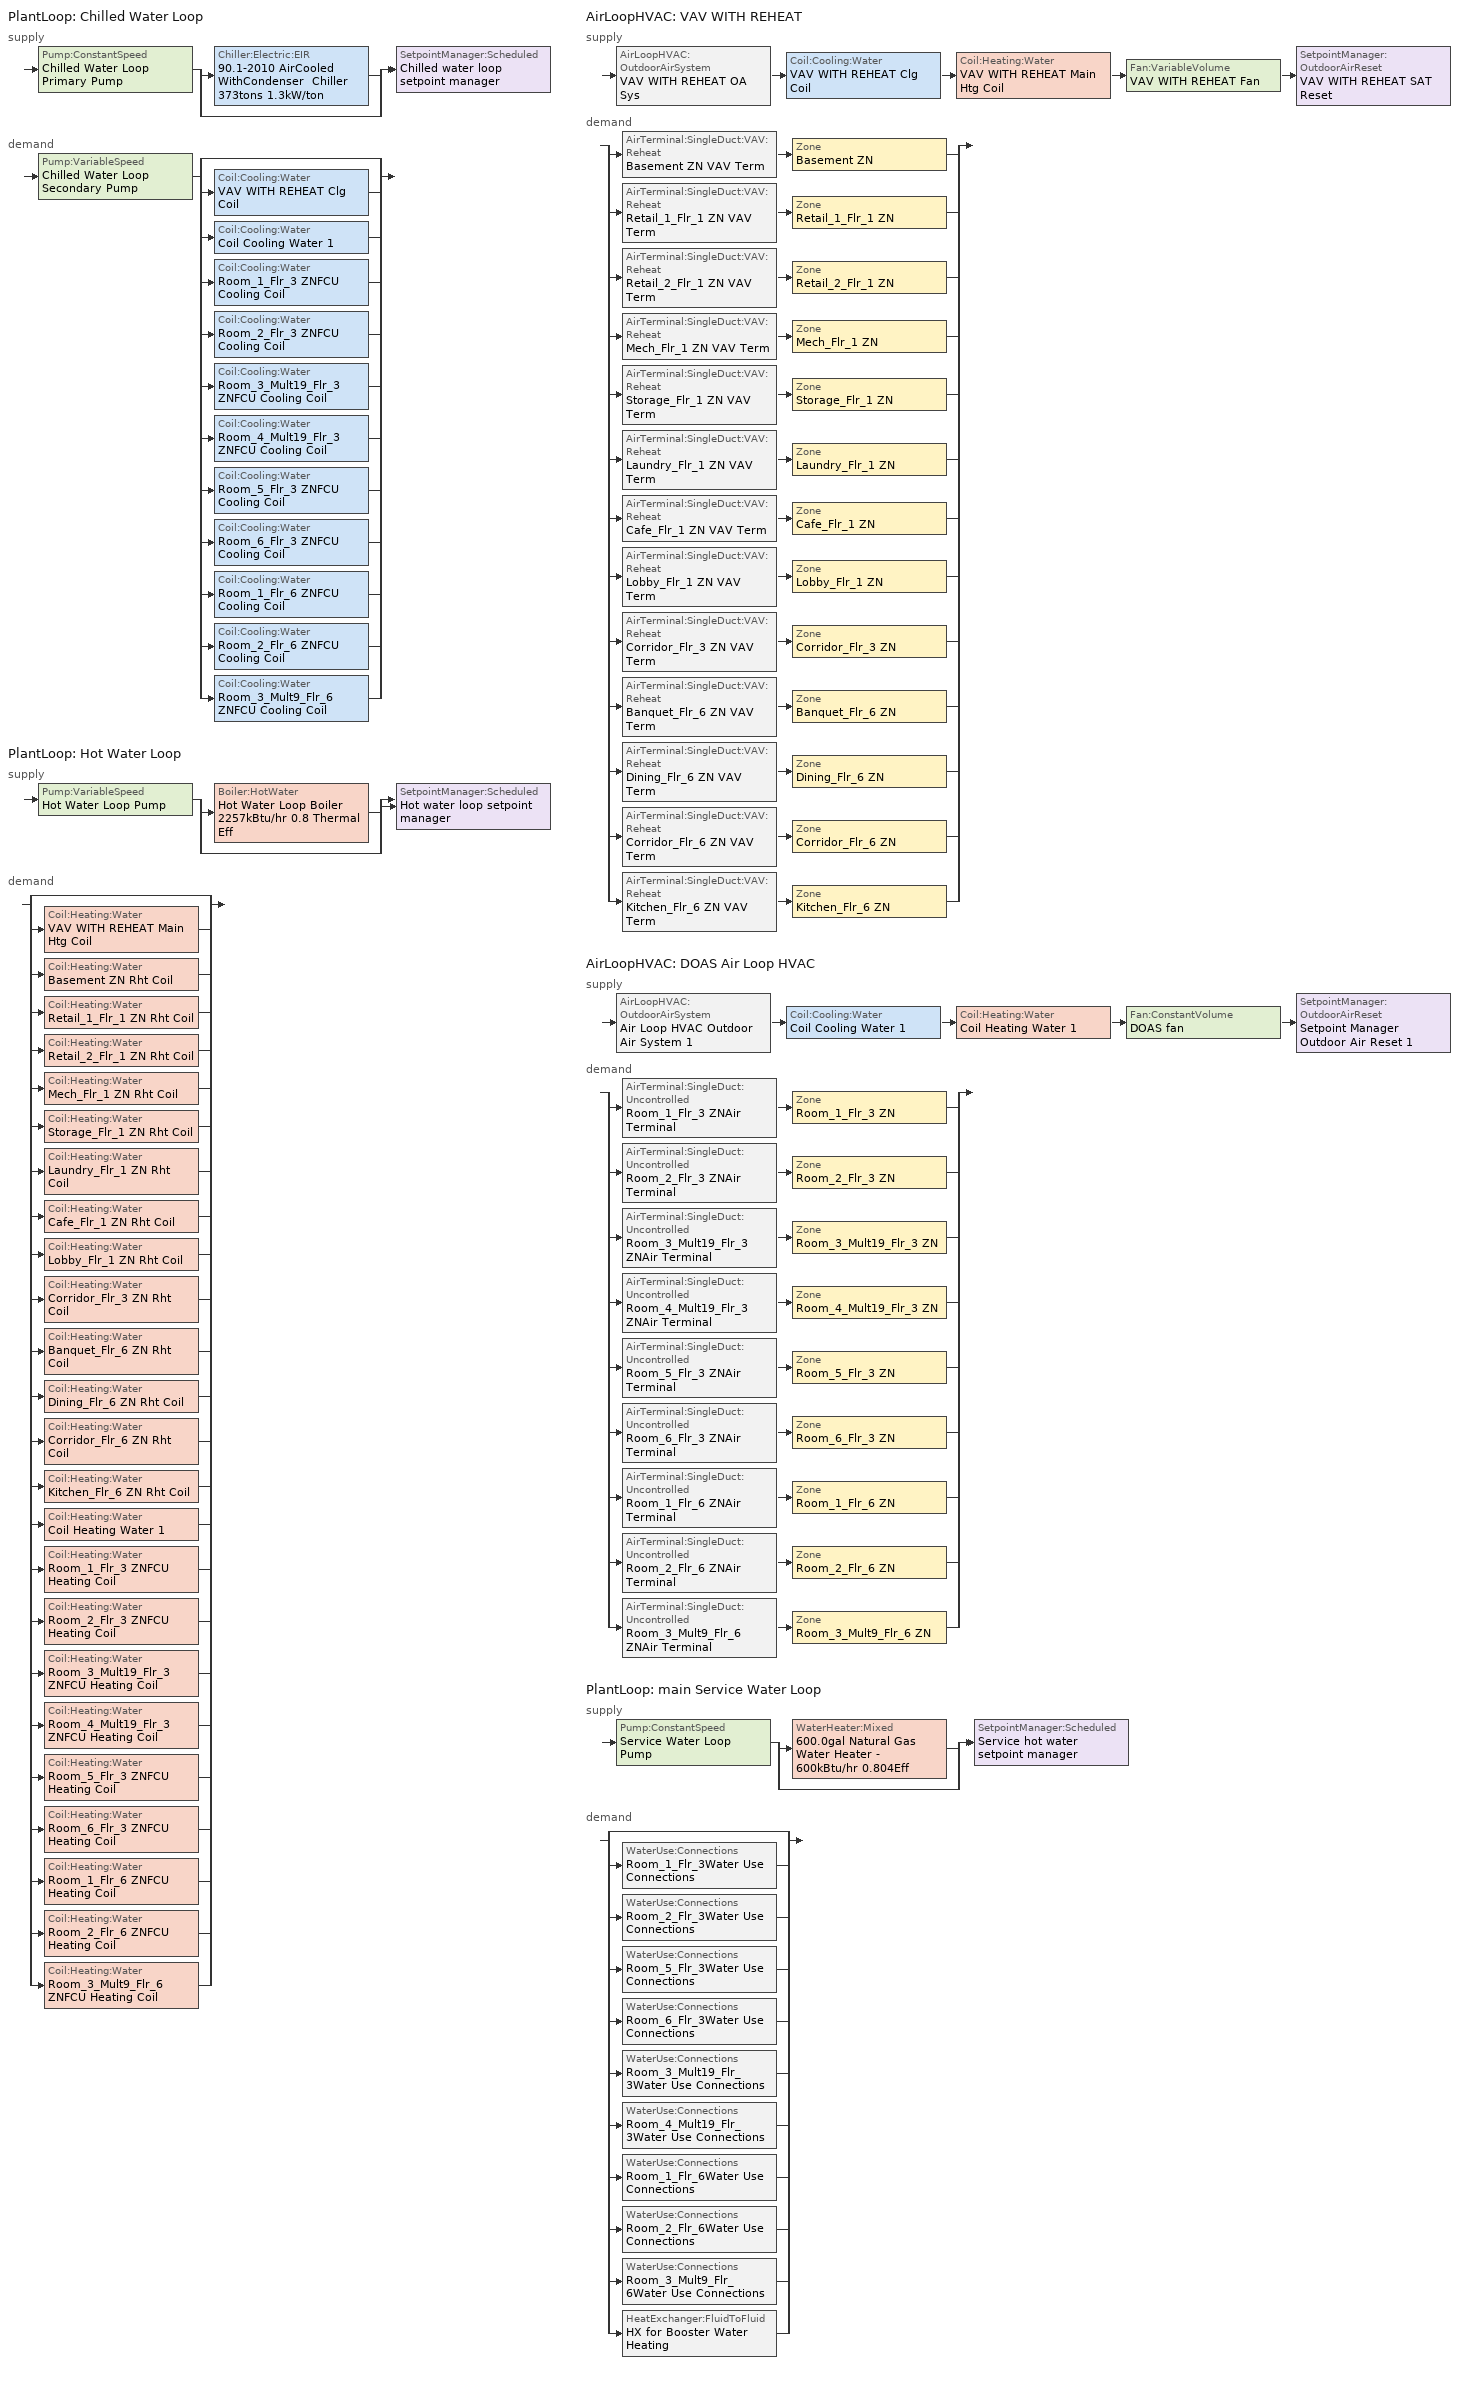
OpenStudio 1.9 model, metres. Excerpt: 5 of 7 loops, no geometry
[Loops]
PlantLoop 'Chilled Water Loop'
 supply: Pump:ConstantSpeed 'Chilled Water Loop Primary Pump' > split
  | Chiller:Electric:EIR '90.1-2010 AirCooled WithCondenser  Chiller 373tons 1.3kW/ton'
  | bypass
  join > SetpointManager:Scheduled 'Chilled water loop setpoint manager'
 demand: Pump:VariableSpeed 'Chilled Water Loop Secondary Pump' > split
  | bypass
  | Coil:Cooling:Water 'VAV WITH REHEAT Clg Coil'
  | Coil:Cooling:Water 'Coil Cooling Water 1'
  | Coil:Cooling:Water 'Room_1_Flr_3 ZNFCU Cooling Coil'
  | Coil:Cooling:Water 'Room_2_Flr_3 ZNFCU Cooling Coil'
  | Coil:Cooling:Water 'Room_3_Mult19_Flr_3 ZNFCU Cooling Coil'
  | Coil:Cooling:Water 'Room_4_Mult19_Flr_3 ZNFCU Cooling Coil'
  | Coil:Cooling:Water 'Room_5_Flr_3 ZNFCU Cooling Coil'
  | Coil:Cooling:Water 'Room_6_Flr_3 ZNFCU Cooling Coil'
  | Coil:Cooling:Water 'Room_1_Flr_6 ZNFCU Cooling Coil'
  | Coil:Cooling:Water 'Room_2_Flr_6 ZNFCU Cooling Coil'
  | Coil:Cooling:Water 'Room_3_Mult9_Flr_6 ZNFCU Cooling Coil'
PlantLoop 'Hot Water Loop'
 supply: Pump:VariableSpeed 'Hot Water Loop Pump' > split
  | Boiler:HotWater 'Hot Water Loop Boiler 2257kBtu/hr 0.8 Thermal Eff'
  | bypass
  join > SetpointManager:Scheduled 'Hot water loop setpoint manager'
 demand: split
  | bypass
  | Coil:Heating:Water 'VAV WITH REHEAT Main Htg Coil'
  | Coil:Heating:Water 'Basement ZN Rht Coil'
  | Coil:Heating:Water 'Retail_1_Flr_1 ZN Rht Coil'
  | Coil:Heating:Water 'Retail_2_Flr_1 ZN Rht Coil'
  | Coil:Heating:Water 'Mech_Flr_1 ZN Rht Coil'
  | Coil:Heating:Water 'Storage_Flr_1 ZN Rht Coil'
  | Coil:Heating:Water 'Laundry_Flr_1 ZN Rht Coil'
  | Coil:Heating:Water 'Cafe_Flr_1 ZN Rht Coil'
  | Coil:Heating:Water 'Lobby_Flr_1 ZN Rht Coil'
  | Coil:Heating:Water 'Corridor_Flr_3 ZN Rht Coil'
  | Coil:Heating:Water 'Banquet_Flr_6 ZN Rht Coil'
  | Coil:Heating:Water 'Dining_Flr_6 ZN Rht Coil'
  | Coil:Heating:Water 'Corridor_Flr_6 ZN Rht Coil'
  | Coil:Heating:Water 'Kitchen_Flr_6 ZN Rht Coil'
  | Coil:Heating:Water 'Coil Heating Water 1'
  | Coil:Heating:Water 'Room_1_Flr_3 ZNFCU Heating Coil'
  | Coil:Heating:Water 'Room_2_Flr_3 ZNFCU Heating Coil'
  | Coil:Heating:Water 'Room_3_Mult19_Flr_3 ZNFCU Heating Coil'
  | Coil:Heating:Water 'Room_4_Mult19_Flr_3 ZNFCU Heating Coil'
  | Coil:Heating:Water 'Room_5_Flr_3 ZNFCU Heating Coil'
  | Coil:Heating:Water 'Room_6_Flr_3 ZNFCU Heating Coil'
  | Coil:Heating:Water 'Room_1_Flr_6 ZNFCU Heating Coil'
  | Coil:Heating:Water 'Room_2_Flr_6 ZNFCU Heating Coil'
  | Coil:Heating:Water 'Room_3_Mult9_Flr_6 ZNFCU Heating Coil'
AirLoopHVAC 'VAV WITH REHEAT'
 supply: AirLoopHVAC:OutdoorAirSystem 'VAV WITH REHEAT OA Sys' > Coil:Cooling:Water 'VAV WITH REHEAT Clg Coil' > Coil:Heating:Water 'VAV WITH REHEAT Main Htg Coil' > Fan:VariableVolume 'VAV WITH REHEAT Fan' > SetpointManager:OutdoorAirReset 'VAV WITH REHEAT SAT Reset'
 demand: split
  | AirTerminal:SingleDuct:VAV:Reheat 'Basement ZN VAV Term' > Zone 'Basement ZN'
  | AirTerminal:SingleDuct:VAV:Reheat 'Retail_1_Flr_1 ZN VAV Term' > Zone 'Retail_1_Flr_1 ZN'
  | AirTerminal:SingleDuct:VAV:Reheat 'Retail_2_Flr_1 ZN VAV Term' > Zone 'Retail_2_Flr_1 ZN'
  | AirTerminal:SingleDuct:VAV:Reheat 'Mech_Flr_1 ZN VAV Term' > Zone 'Mech_Flr_1 ZN'
  | AirTerminal:SingleDuct:VAV:Reheat 'Storage_Flr_1 ZN VAV Term' > Zone 'Storage_Flr_1 ZN'
  | AirTerminal:SingleDuct:VAV:Reheat 'Laundry_Flr_1 ZN VAV Term' > Zone 'Laundry_Flr_1 ZN'
  | AirTerminal:SingleDuct:VAV:Reheat 'Cafe_Flr_1 ZN VAV Term' > Zone 'Cafe_Flr_1 ZN'
  | AirTerminal:SingleDuct:VAV:Reheat 'Lobby_Flr_1 ZN VAV Term' > Zone 'Lobby_Flr_1 ZN'
  | AirTerminal:SingleDuct:VAV:Reheat 'Corridor_Flr_3 ZN VAV Term' > Zone 'Corridor_Flr_3 ZN'
  | AirTerminal:SingleDuct:VAV:Reheat 'Banquet_Flr_6 ZN VAV Term' > Zone 'Banquet_Flr_6 ZN'
  | AirTerminal:SingleDuct:VAV:Reheat 'Dining_Flr_6 ZN VAV Term' > Zone 'Dining_Flr_6 ZN'
  | AirTerminal:SingleDuct:VAV:Reheat 'Corridor_Flr_6 ZN VAV Term' > Zone 'Corridor_Flr_6 ZN'
  | AirTerminal:SingleDuct:VAV:Reheat 'Kitchen_Flr_6 ZN VAV Term' > Zone 'Kitchen_Flr_6 ZN'
AirLoopHVAC 'DOAS Air Loop HVAC'
 supply: AirLoopHVAC:OutdoorAirSystem 'Air Loop HVAC Outdoor Air System 1' > Coil:Cooling:Water 'Coil Cooling Water 1' > Coil:Heating:Water 'Coil Heating Water 1' > Fan:ConstantVolume 'DOAS fan' > SetpointManager:OutdoorAirReset 'Setpoint Manager Outdoor Air Reset 1'
 demand: split
  | AirTerminal:SingleDuct:Uncontrolled 'Room_1_Flr_3 ZNAir Terminal' > Zone 'Room_1_Flr_3 ZN'
  | AirTerminal:SingleDuct:Uncontrolled 'Room_2_Flr_3 ZNAir Terminal' > Zone 'Room_2_Flr_3 ZN'
  | AirTerminal:SingleDuct:Uncontrolled 'Room_3_Mult19_Flr_3 ZNAir Terminal' > Zone 'Room_3_Mult19_Flr_3 ZN'
  | AirTerminal:SingleDuct:Uncontrolled 'Room_4_Mult19_Flr_3 ZNAir Terminal' > Zone 'Room_4_Mult19_Flr_3 ZN'
  | AirTerminal:SingleDuct:Uncontrolled 'Room_5_Flr_3 ZNAir Terminal' > Zone 'Room_5_Flr_3 ZN'
  | AirTerminal:SingleDuct:Uncontrolled 'Room_6_Flr_3 ZNAir Terminal' > Zone 'Room_6_Flr_3 ZN'
  | AirTerminal:SingleDuct:Uncontrolled 'Room_1_Flr_6 ZNAir Terminal' > Zone 'Room_1_Flr_6 ZN'
  | AirTerminal:SingleDuct:Uncontrolled 'Room_2_Flr_6 ZNAir Terminal' > Zone 'Room_2_Flr_6 ZN'
  | AirTerminal:SingleDuct:Uncontrolled 'Room_3_Mult9_Flr_6 ZNAir Terminal' > Zone 'Room_3_Mult9_Flr_6 ZN'
PlantLoop 'main Service Water Loop'
 supply: Pump:ConstantSpeed 'Service Water Loop Pump' > split
  | WaterHeater:Mixed '600.0gal Natural Gas Water Heater - 600kBtu/hr 0.804Eff'
  | bypass
  join > SetpointManager:Scheduled 'Service hot water setpoint manager'
 demand: split
  | bypass
  | WaterUse:Connections 'Room_1_Flr_3Water Use Connections'
  | WaterUse:Connections 'Room_2_Flr_3Water Use Connections'
  | WaterUse:Connections 'Room_5_Flr_3Water Use Connections'
  | WaterUse:Connections 'Room_6_Flr_3Water Use Connections'
  | WaterUse:Connections 'Room_3_Mult19_Flr_3Water Use Connections'
  | WaterUse:Connections 'Room_4_Mult19_Flr_3Water Use Connections'
  | WaterUse:Connections 'Room_1_Flr_6Water Use Connections'
  | WaterUse:Connections 'Room_2_Flr_6Water Use Connections'
  | WaterUse:Connections 'Room_3_Mult9_Flr_6Water Use Connections'
  | HeatExchanger:FluidToFluid 'HX for Booster Water Heating'
[Sizing:Zone] Zone Cooling Design Supply Air Temperature {C}=12.8; Zone Heating Design Supply Air Temperature {C}=40; Zone Cooling Design Supply Air Humidity Ratio {kg-H2O/kg-air}=0.0085; Zone Heating Design Supply Air Humidity Ratio {kg-H2O/kg-air}=0.008; Cooling Design Air Flow Method=DesignDayWithLimit; Heating Design Air Flow Method=DesignDay
Room_1_Flr_3 ZN; Banquet_Flr_6 ZN; Mech_Flr_1 ZN; Room_6_Flr_3 ZN; Room_3_Mult19_Flr_3 ZN; Basement ZN; Room_5_Flr_3 ZN; Retail_2_Flr_1 ZN; Laundry_Flr_1 ZN; Retail_1_Flr_1 ZN; Lobby_Flr_1 ZN; Storage_Flr_1 ZN; Dining_Flr_6 ZN; Room_1_Flr_6 ZN; Corridor_Flr_6 ZN; Room_4_Mult19_Flr_3 ZN; Room_2_Flr_6 ZN; Room_2_Flr_3 ZN; Room_3_Mult9_Flr_6 ZN; Cafe_Flr_1 ZN; Corridor_Flr_3 ZN
[Zone equipment]
Room_1_Flr_3 ZN: Room_1_Flr_3 ZNFCU, Room_1_Flr_3 ZNAir Terminal
Banquet_Flr_6 ZN: Banquet_Flr_6 ZN VAV Term
Mech_Flr_1 ZN: Mech_Flr_1 ZN VAV Term
Room_6_Flr_3 ZN: Room_6_Flr_3 ZNFCU, Room_6_Flr_3 ZNAir Terminal
Room_3_Mult19_Flr_3 ZN: Room_3_Mult19_Flr_3 ZNFCU, Room_3_Mult19_Flr_3 ZNAir Terminal
Basement ZN: Basement ZN VAV Term
Room_5_Flr_3 ZN: Room_5_Flr_3 ZNFCU, Room_5_Flr_3 ZNAir Terminal
Retail_2_Flr_1 ZN: Retail_2_Flr_1 ZN VAV Term
Kitchen_Flr_6 ZN: Kitchen_Flr_6 ZN VAV Term
Laundry_Flr_1 ZN: Laundry_Flr_1 ZN VAV Term
Retail_1_Flr_1 ZN: Retail_1_Flr_1 ZN VAV Term
Lobby_Flr_1 ZN: Lobby_Flr_1 ZN VAV Term
Storage_Flr_1 ZN: Storage_Flr_1 ZN VAV Term
Dining_Flr_6 ZN: Dining_Flr_6 ZN VAV Term
Room_1_Flr_6 ZN: Room_1_Flr_6 ZNFCU, Room_1_Flr_6 ZNAir Terminal
Corridor_Flr_6 ZN: Corridor_Flr_6 ZN VAV Term
Room_4_Mult19_Flr_3 ZN: Room_4_Mult19_Flr_3 ZNFCU, Room_4_Mult19_Flr_3 ZNAir Terminal
Room_2_Flr_6 ZN: Room_2_Flr_6 ZNFCU, Room_2_Flr_6 ZNAir Terminal
Room_2_Flr_3 ZN: Room_2_Flr_3 ZNFCU, Room_2_Flr_3 ZNAir Terminal
Room_3_Mult9_Flr_6 ZN: Room_3_Mult9_Flr_6 ZNFCU, Room_3_Mult9_Flr_6 ZNAir Terminal
Cafe_Flr_1 ZN: Cafe_Flr_1 ZN VAV Term
Corridor_Flr_3 ZN: Corridor_Flr_3 ZN VAV Term
[PlantLoop] Plant Loop Volume {m3}=Autocalculate; Load Distribution Scheme=Optimal
Name | Maximum Loop Temperature {C} | Minimum Loop Temperature {C} | Common Pipe Simulation | Fluid Type
Chilled Water Loop | 98 | 1 | CommonPipe
Hot Water Loop |  | 10 |  | Water
main Service Water Loop | 60 | 10
[Sizing:Plant] Sizing Option=NonCoincident; Zone Timesteps in Averaging Window=1; Coincident Sizing Factor Mode=None
Name | Loop Type | Design Loop Exit Temperature {C} | Loop Design Temperature Difference {deltaC}
Chilled Water Loop | Cooling | 7.22222 | 6.66667
Hot Water Loop | Heating | 60 | 11.1111
main Service Water Loop | Heating | 60 | 5
[SetpointManager:Scheduled] Control Variable=Temperature
Name | Schedule
Chilled water loop setpoint manager | Chilled Water Loop Temp - 45F
Hot water loop setpoint manager | Hot Water Loop Temp - 140F
Service hot water setpoint manager | Service Water Loop Temp - 140.0F
[Pump:ConstantSpeed] Rated Flow Rate {m3/s}=autosize; Rated Power Consumption {W}=autosize; Fraction of Motor Inefficiencies to Fluid Stream=0; Pump Control Type=Intermittent
Name | Rated Pump Head {Pa} | Motor Efficiency
Chilled Water Loop Primary Pump | 44836 | 0.9
Service Water Loop Pump | 29891 | 0.3
[Pump:VariableSpeed] Motor Efficiency=0.9; Fraction of Motor Inefficiencies to Fluid Stream=0; Coefficient 1 of the Part Load Performance Curve=0; Pump Control Type=Intermittent
Name | Rated Pump Head {Pa} | Coefficient 2 of the Part Load Performance Curve | Coefficient 3 of the Part Load Performance Curve | Coefficient 4 of the Part Load Performance Curve
Chilled Water Loop Secondary Pump | 134508 | 0.0205 | 0.4101 | 0.5753
Hot Water Loop Pump | 179344 | 1 | 0 | 0
[Chiller:Electric:EIR]
90.1-2010 AirCooled WithCondenser  Chiller 373tons 1.3kW/ton: Reference Capacity {W}=Autosize; Reference COP {W/W}=2.80239; Reference Leaving Chilled Water Temperature {C}=7.22222; Reference Entering Condenser Fluid Temperature {C}=35; Cooling Capacity Function of Temperature Curve=AirCooled_Chiller_2010_PathA_CAPFT 1; Electric Input to Cooling Output Ratio Function of Temperature Curve=AirCooled_Chiller_2010_PathA_EIRFT 1; Electric Input to Cooling Output Ratio Function of Part Load Ratio Curve=AirCooled_Chiller_AllCapacities_2004_2010_EIRFPLR 1; Minimum Part Load Ratio=0.15; Maximum Part Load Ratio=1; Optimum Part Load Ratio=1; Minimum Unloading Ratio=0.25; Condenser Type=AirCooled; Leaving Chilled Water Lower Temperature Limit {C}=2.22222; Chiller Flow Mode=ConstantFlow; Design Heat Recovery Water Flow Rate {m3/s}=0; Sizing Factor=1; Basin Heater Capacity {W/K}=0; Basin Heater Setpoint Temperature {C}=10
[Boiler:HotWater]
Hot Water Loop Boiler 2257kBtu/hr 0.8 Thermal Eff: Fuel Type=NaturalGas; Nominal Thermal Efficiency=0.8; Efficiency Curve Temperature Evaluation Variable=LeavingBoiler; Normalized Boiler Efficiency Curve=Boiler with No Minimum Turndown; Design Water Outlet Temperature {C}=81; Maximum Part Load Ratio=1.2; Water Outlet Upper Temperature Limit {C}=95; Boiler Flow Mode=LeavingSetpointModulated; Parasitic Electric Load {W}=0; Sizing Factor=1.2
[AirLoopHVAC] Availability Schedule=HotelLarge HVACOperationSchd; Design Supply Air Flow Rate {m3/s}=AutoSize
Name | Availability Manager
VAV WITH REHEAT | Availability Manager Night Cycle 1
DOAS Air Loop HVAC | Availability Manager Night Cycle 2
[AvailabilityManager:NightCycle] Control Type=CycleOnAny
Availability Manager Night Cycle 1; Availability Manager Night Cycle 2
[Sizing:System] Type of Load to Size On=Sensible; Minimum System Air Flow Ratio=0.3; Preheat Design Temperature {C}=7; Preheat Design Humidity Ratio {kg-H2O/kg-Air}=0.008; Precool Design Temperature {C}=12.8; Precool Design Humidity Ratio {kg-H2O/kg-Air}=0.008; Central Cooling Design Supply Air Temperature {C}=12.8; Sizing Option=Coincident; Central Cooling Design Supply Air Humidity Ratio {kg-H2O/kg-Air}=0.0085; Central Heating Design Supply Air Humidity Ratio {kg-H2O/kg-Air}=0.008; Cooling Design Air Flow Method=DesignDay; Cooling Design Air Flow Rate {m3/s}=0; Heating Design Air Flow Method=DesignDay; Heating Design Air Flow Rate {m3/s}=0; System Outdoor Air Method=ZoneSum; Zone Maximum Outdoor Air Fraction=1; Cooling Supply Air Flow Rate Per Floor Area {m3/s-m2}=0.00996765; Cooling Fraction of Autosized Cooling Supply Air Flow Rate=1; Cooling Supply Air Flow Rate Per Unit Cooling Capacity {m3/s-W}=3.94755e-05; Heating Supply Air Flow Rate Per Floor Area {m3/s-m2}=0.00996765; Heating Fraction of Autosized Heating Supply Air Flow Rate=1; Heating Fraction of Autosized Cooling Supply Air Flow Rate=1; Heating Supply Air Flow Rate Per Unit Heating Capacity {m3/s-W}=3.15882e-05; Cooling Design Capacity Method=CoolingDesignCapacity; Cooling Design Capacity {W}=autosize; Cooling Design Capacity Per Floor Area {W/m2}=234.7; Fraction of Autosized Cooling Design Capacity=1; Heating Design Capacity Method=HeatingDesignCapacity; Heating Design Capacity {W}=autosize; Heating Design Capacity Per Floor Area {W/m2}=157; Fraction of Autosized Heating Design Capacity=1; Central Cooling Capacity Control Method=OnOff
Name | Design Outdoor Air Flow Rate {m3/s} | Central Heating Design Supply Air Temperature {C} | 100% Outdoor Air in Cooling | 100% Outdoor Air in Heating
VAV WITH REHEAT | 9.34373 | 16.6667 | No | No
DOAS Air Loop HVAC | Autosize | 16.7 | Yes | Yes
[Fan:VariableVolume]
VAV WITH REHEAT Fan: Availability Schedule=Always On Discrete; Fan Efficiency=0.6201; Pressure Rise {Pa}=1389.92; Maximum Flow Rate {m3/s}=Autosize; Fan Power Minimum Flow Rate Input Method=fraction; Fan Power Minimum Flow Fraction=0.25; Fan Power Minimum Air Flow Rate {m3/s}=0; Motor Efficiency=0.954; Motor In Airstream Fraction=1; Fan Power Coefficient 1=0.0407599; Fan Power Coefficient 2=0.088045; Fan Power Coefficient 3=-0.0729261; Fan Power Coefficient 4=0.94374; Fan Power Coefficient 5=0
[Coil:Heating:Water] Availability Schedule=Always On Discrete
Name | Rated Inlet Water Temperature {C} | Rated Inlet Air Temperature {C} | Rated Outlet Water Temperature {C} | Rated Outlet Air Temperature {C}
VAV WITH REHEAT Main Htg Coil; Basement ZN Rht Coil; Retail_1_Flr_1 ZN Rht Coil; Retail_2_Flr_1 ZN Rht Coil; Mech_Flr_1 ZN Rht Coil; Storage_Flr_1 ZN Rht Coil; Laundry_Flr_1 ZN Rht Coil; Cafe_Flr_1 ZN Rht Coil; Lobby_Flr_1 ZN Rht Coil; Corridor_Flr_3 ZN Rht Coil; Banquet_Flr_6 ZN Rht Coil; Dining_Flr_6 ZN Rht Coil; Corridor_Flr_6 ZN Rht Coil; Kitchen_Flr_6 ZN Rht Coil | 82.2222 | 16.6667 | 71.1111 | 40
Coil Heating Water 1; Room_1_Flr_3 ZNFCU Heating Coil; Room_2_Flr_3 ZNFCU Heating Coil; Room_3_Mult19_Flr_3 ZNFCU Heating Coil; Room_4_Mult19_Flr_3 ZNFCU Heating Coil; Room_5_Flr_3 ZNFCU Heating Coil; Room_6_Flr_3 ZNFCU Heating Coil; Room_1_Flr_6 ZNFCU Heating Coil; Room_2_Flr_6 ZNFCU Heating Coil; Room_3_Mult9_Flr_6 ZNFCU Heating Coil
[Controller:WaterCoil] Minimum Actuated Flow {m3/s}=0
Name | Action | Controller Convergence Tolerance {deltaC}
VAV WITH REHEAT Main Htg Coil Controller; Controller Water Coil 1; Controller Water Coil 2; Controller Water Coil 3; Controller Water Coil 4; Controller Water Coil 5; Controller Water Coil 6; Controller Water Coil 7; Controller Water Coil 8; Controller Water Coil 9; Controller Water Coil 10; Controller Water Coil 11; Controller Water Coil 12; Controller Water Coil 13; Controller Water Coil 14; Controller Water Coil 17; Controller Water Coil 19; Controller Water Coil 21; Controller Water Coil 23; Controller Water Coil 25; Controller Water Coil 27; Controller Water Coil 29; Controller Water Coil 31; Controller Water Coil 33 | Normal | 0.0001
VAV WITH REHEAT Clg Coil Controller; Controller Water Coil 15; Controller Water Coil 16; Controller Water Coil 18; Controller Water Coil 20; Controller Water Coil 22; Controller Water Coil 24; Controller Water Coil 26; Controller Water Coil 28; Controller Water Coil 30; Controller Water Coil 32 | Reverse
[Coil:Cooling:Water] Availability Schedule=Always On Discrete
Name | Heat Exchanger Configuration
VAV WITH REHEAT Clg Coil | CrossFlow
Coil Cooling Water 1; Room_1_Flr_3 ZNFCU Cooling Coil; Room_2_Flr_3 ZNFCU Cooling Coil; Room_3_Mult19_Flr_3 ZNFCU Cooling Coil; Room_4_Mult19_Flr_3 ZNFCU Cooling Coil; Room_5_Flr_3 ZNFCU Cooling Coil; Room_6_Flr_3 ZNFCU Cooling Coil; Room_1_Flr_6 ZNFCU Cooling Coil; Room_2_Flr_6 ZNFCU Cooling Coil; Room_3_Mult9_Flr_6 ZNFCU Cooling Coil
[Controller:OutdoorAir] Minimum Outdoor Air Flow Rate {m3/s}=Autosize; Maximum Outdoor Air Flow Rate {m3/s}=Autosize; Economizer Control Type=DifferentialDryBulb; Economizer Control Action Type=ModulateFlow; Lockout Type=NoLockout; Minimum Limit Type=FixedMinimum; High Humidity Control=No
Name | Economizer Maximum Limit Dry-Bulb Temperature {C} | Economizer Maximum Limit Enthalpy {J/kg} | Minimum Outdoor Air Schedule | Controller Mechanical Ventilation | Heat Recovery Bypass Control Type | Minimum Fraction of Outdoor Air Schedule
VAV WITH REHEAT OA Controller | 28 | 64000 | HotelLarge MinOA_MotorizedDamper_Sched | VAV WITH REHEAT Vent Controller | BypassWhenOAFlowGreaterThanMinimum
DOAS OA Controller |  |  | HotelLarge MinOA_Sched | Controller Mechanical Ventilation 1 | BypassWhenWithinEconomizerLimits | HotelLarge FLR_3_DOAS_OAminOAFracSchedule
[Controller:MechanicalVentilation] Availability Schedule=Always On Discrete
Name | System Outdoor Air Method
VAV WITH REHEAT Vent Controller | VentilationRateProcedure
Controller Mechanical Ventilation 1 | ZoneSum
[AirLoopHVAC:OutdoorAirSystem]
Name | Controller
VAV WITH REHEAT OA Sys | VAV WITH REHEAT OA Controller
Air Loop HVAC Outdoor Air System 1 | DOAS OA Controller
[AirTerminal:SingleDuct:VAV:Reheat] Availability Schedule=Always On Discrete; Maximum Air Flow Rate {m3/s}=Autocalculate; Zone Minimum Air Flow Input Method=Constant; Fixed Minimum Air Flow Rate {m3/s}=0; Maximum Hot Water or Steam Flow Rate {m3/s}=Autocalculate; Minimum Hot Water or Steam Flow Rate {m3/s}=0; Convergence Tolerance=0.001; Damper Heating Action=Reverse; Maximum Flow per Zone Floor Area During Reheat {m3/s-m2}=Autocalculate; Maximum Flow Fraction During Reheat=0.5; Maximum Reheat Air Temperature {C}=40
Name | Constant Minimum Air Flow Fraction | Reheat Coil
Basement ZN VAV Term | 0.690186 | Basement ZN Rht Coil
Retail_1_Flr_1 ZN VAV Term | 0.298662 | Retail_1_Flr_1 ZN Rht Coil
Retail_2_Flr_1 ZN VAV Term | 0.518158 | Retail_2_Flr_1 ZN Rht Coil
Mech_Flr_1 ZN VAV Term | 0.571683 | Mech_Flr_1 ZN Rht Coil
Storage_Flr_1 ZN VAV Term | 0.722484 | Storage_Flr_1 ZN Rht Coil
Laundry_Flr_1 ZN VAV Term | 0.2 | Laundry_Flr_1 ZN Rht Coil
Cafe_Flr_1 ZN VAV Term | 0.9 | Cafe_Flr_1 ZN Rht Coil
Lobby_Flr_1 ZN VAV Term | 0.64 | Lobby_Flr_1 ZN Rht Coil
Corridor_Flr_3 ZN VAV Term | 0.528719 | Corridor_Flr_3 ZN Rht Coil
Banquet_Flr_6 ZN VAV Term | 0.88 | Banquet_Flr_6 ZN Rht Coil
Dining_Flr_6 ZN VAV Term | 0.86 | Dining_Flr_6 ZN Rht Coil
Corridor_Flr_6 ZN VAV Term | 0.228358 | Corridor_Flr_6 ZN Rht Coil
Kitchen_Flr_6 ZN VAV Term | 0.2 | Kitchen_Flr_6 ZN Rht Coil
[Fan:ConstantVolume]
DOAS fan: Availability Schedule=Always On Discrete; Fan Efficiency=0.56225; Pressure Rise {Pa}=622.722; Maximum Flow Rate {m3/s}=2.0512; Motor Efficiency=0.865; Motor In Airstream Fraction=1
[SetpointManager:OutdoorAirReset] Control Variable=Temperature; Setpoint at Outdoor High Temperature {C}=12.8
Name | Setpoint at Outdoor Low Temperature {C} | Outdoor Low Temperature {C} | Outdoor High Temperature {C}
Setpoint Manager Outdoor Air Reset 1 | 15.5 | 15.5 | 21
VAV WITH REHEAT SAT Reset | 15.5778 | 10 | 21.1111
[AirTerminal:SingleDuct:Uncontrolled] Availability Schedule=Always On Discrete; Maximum Air Flow Rate {m3/s}=AutoSize
Room_1_Flr_3 ZNAir Terminal; Room_2_Flr_3 ZNAir Terminal; Room_3_Mult19_Flr_3 ZNAir Terminal; Room_4_Mult19_Flr_3 ZNAir Terminal; Room_5_Flr_3 ZNAir Terminal; Room_6_Flr_3 ZNAir Terminal; Room_1_Flr_6 ZNAir Terminal; Room_2_Flr_6 ZNAir Terminal; Room_3_Mult9_Flr_6 ZNAir Terminal
[Fan:OnOff] Availability Schedule=Always On Discrete; Fan Efficiency=0.16; Pressure Rise {Pa}=270.9; Maximum Flow Rate {m3/s}=autosize; Motor Efficiency=0.29; Motor In Airstream Fraction=1
Name | Fan Power Ratio Function of Speed Ratio Curve | Fan Efficiency Ratio Function of Speed Ratio Curve
Room_1_Flr_3 ZN Fan Coil fan | Fan On Off Power Curve | Fan On Off Efficiency Curve
Room_2_Flr_3 ZN Fan Coil fan | Fan On Off Power Curve 1 | Fan On Off Efficiency Curve 1
Room_3_Mult19_Flr_3 ZN Fan Coil fan | Fan On Off Power Curve 2 | Fan On Off Efficiency Curve 2
Room_4_Mult19_Flr_3 ZN Fan Coil fan | Fan On Off Power Curve 3 | Fan On Off Efficiency Curve 3
Room_5_Flr_3 ZN Fan Coil fan | Fan On Off Power Curve 4 | Fan On Off Efficiency Curve 4
Room_6_Flr_3 ZN Fan Coil fan | Fan On Off Power Curve 5 | Fan On Off Efficiency Curve 5
Room_1_Flr_6 ZN Fan Coil fan | Fan On Off Power Curve 6 | Fan On Off Efficiency Curve 6
Room_2_Flr_6 ZN Fan Coil fan | Fan On Off Power Curve 7 | Fan On Off Efficiency Curve 7
Room_3_Mult9_Flr_6 ZN Fan Coil fan | Fan On Off Power Curve 8 | Fan On Off Efficiency Curve 8
[ZoneHVAC:FourPipeFanCoil] Availability Schedule=Always On Discrete; Capacity Control Method=CyclingFan; Maximum Supply Air Flow Rate {m3/s}=autosize; Maximum Outdoor Air Flow Rate {m3/s}=0; Maximum Cold Water Flow Rate {m3/s}=autosize; Maximum Hot Water Flow Rate {m3/s}=autosize
Name | Supply Air Fan | Cooling Coil | Heating Coil
Room_1_Flr_3 ZNFCU | Room_1_Flr_3 ZN Fan Coil fan | Room_1_Flr_3 ZNFCU Cooling Coil | Room_1_Flr_3 ZNFCU Heating Coil
Room_2_Flr_3 ZNFCU | Room_2_Flr_3 ZN Fan Coil fan | Room_2_Flr_3 ZNFCU Cooling Coil | Room_2_Flr_3 ZNFCU Heating Coil
Room_3_Mult19_Flr_3 ZNFCU | Room_3_Mult19_Flr_3 ZN Fan Coil fan | Room_3_Mult19_Flr_3 ZNFCU Cooling Coil | Room_3_Mult19_Flr_3 ZNFCU Heating Coil
Room_4_Mult19_Flr_3 ZNFCU | Room_4_Mult19_Flr_3 ZN Fan Coil fan | Room_4_Mult19_Flr_3 ZNFCU Cooling Coil | Room_4_Mult19_Flr_3 ZNFCU Heating Coil
Room_5_Flr_3 ZNFCU | Room_5_Flr_3 ZN Fan Coil fan | Room_5_Flr_3 ZNFCU Cooling Coil | Room_5_Flr_3 ZNFCU Heating Coil
Room_6_Flr_3 ZNFCU | Room_6_Flr_3 ZN Fan Coil fan | Room_6_Flr_3 ZNFCU Cooling Coil | Room_6_Flr_3 ZNFCU Heating Coil
Room_1_Flr_6 ZNFCU | Room_1_Flr_6 ZN Fan Coil fan | Room_1_Flr_6 ZNFCU Cooling Coil | Room_1_Flr_6 ZNFCU Heating Coil
Room_2_Flr_6 ZNFCU | Room_2_Flr_6 ZN Fan Coil fan | Room_2_Flr_6 ZNFCU Cooling Coil | Room_2_Flr_6 ZNFCU Heating Coil
Room_3_Mult9_Flr_6 ZNFCU | Room_3_Mult9_Flr_6 ZN Fan Coil fan | Room_3_Mult9_Flr_6 ZNFCU Cooling Coil | Room_3_Mult9_Flr_6 ZNFCU Heating Coil
[WaterHeater:Mixed]
600.0gal Natural Gas Water Heater - 600kBtu/hr 0.804Eff: Tank Volume {m3}=2.27125; Setpoint Temperature Schedule=Service Water Loop Temp - 140.0F; Deadband Temperature Difference {deltaC}=2; Maximum Temperature Limit {C}=82.2222; Heater Control Type=Cycle; Heater Maximum Capacity {W}=175843; Heater Fuel Type=NaturalGas; Heater Thermal Efficiency=0.803674; Off Cycle Parasitic Fuel Consumption Rate {W}=2301; Off Cycle Parasitic Fuel Type=NaturalGas; Off Cycle Parasitic Heat Fraction to Tank=0.8; On Cycle Parasitic Fuel Consumption Rate {W}=2301; On Cycle Parasitic Fuel Type=NaturalGas; On Cycle Parasitic Heat Fraction to Tank=0; Ambient Temperature Indicator=ThermalZone; Ambient Temperature Schedule=Schedule Ruleset 1; Ambient Temperature Thermal Zone=Basement ZN; Off Cycle Loss Coefficient to Ambient Temperature {W/K}=16.6129; On Cycle Loss Coefficient to Ambient Temperature {W/K}=16.6129; Use Side Effectiveness=1; Source Side Effectiveness=1; Use Side Design Flow Rate {m3/s}=autosize; Source Side Design Flow Rate {m3/s}=autosize; Indirect Water Heating Recovery Time {hr}=1.5
[WaterUse:Connections]
Name | Water Use Equipment Name 1
Room_1_Flr_3Water Use Connections | Room_1_Flr_3 Service Water Use 0.08gal/min
Room_2_Flr_3Water Use Connections | Room_2_Flr_3 Service Water Use 0.08gal/min
Room_5_Flr_3Water Use Connections | Room_5_Flr_3 Service Water Use 0.08gal/min
Room_6_Flr_3Water Use Connections | Room_6_Flr_3 Service Water Use 0.08gal/min
Room_3_Mult19_Flr_3Water Use Connections | Room_3_Mult19_Flr_3 Service Water Use 1.58gal/min
Room_4_Mult19_Flr_3Water Use Connections | Room_4_Mult19_Flr_3 Service Water Use 1.58gal/min
Room_1_Flr_6Water Use Connections | Room_1_Flr_6 Service Water Use 0.02gal/min
Room_2_Flr_6Water Use Connections | Room_2_Flr_6 Service Water Use 0.02gal/min
Room_3_Mult9_Flr_6Water Use Connections | Room_3_Mult9_Flr_6 Service Water Use 0.19gal/min
[WaterUse:Equipment:Definition]
Name | Peak Flow Rate {m3/s} | Target Temperature Schedule | Sensible Fraction Schedule
Room_1_Flr_3 Service Water Use Def 0.08gal/min | 5.25752e-06 | Schedule Ruleset 3 | Schedule Ruleset 5
Room_2_Flr_3 Service Water Use Def 0.08gal/min | 5.25752e-06 | Schedule Ruleset 6 | Schedule Ruleset 8
Room_5_Flr_3 Service Water Use Def 0.08gal/min | 5.25752e-06 | Schedule Ruleset 9 | Schedule Ruleset 11
Room_6_Flr_3 Service Water Use Def 0.08gal/min | 5.25752e-06 | Schedule Ruleset 12 | Schedule Ruleset 14
Room_3_Mult19_Flr_3 Service Water Use Def 1.58gal/min | 9.98928e-05 | Schedule Ruleset 15 | Schedule Ruleset 17
Room_4_Mult19_Flr_3 Service Water Use Def 1.58gal/min | 9.98928e-05 | Schedule Ruleset 18 | Schedule Ruleset 20
Room_1_Flr_6 Service Water Use Def 0.02gal/min | 1.31438e-06 | Schedule Ruleset 21 | Schedule Ruleset 23
Room_2_Flr_6 Service Water Use Def 0.02gal/min | 1.31438e-06 | Schedule Ruleset 24 | Schedule Ruleset 26
Room_3_Mult9_Flr_6 Service Water Use Def 0.19gal/min | 1.18294e-05 | Schedule Ruleset 27 | Schedule Ruleset 29
Kitchen_Flr_6 Service Water Use Def 2.22gal/min | 0.00014006 | Schedule Ruleset 30 | Schedule Ruleset 32
[WaterUse:Equipment]
Name | Water Use Equipment Definition | Flow Rate Fraction Schedule
Room_1_Flr_3 Service Water Use 0.08gal/min | Room_1_Flr_3 Service Water Use Def 0.08gal/min | HotelLarge GuestRoom_SWH_Sch
Room_2_Flr_3 Service Water Use 0.08gal/min | Room_2_Flr_3 Service Water Use Def 0.08gal/min | HotelLarge GuestRoom_SWH_Sch
Room_5_Flr_3 Service Water Use 0.08gal/min | Room_5_Flr_3 Service Water Use Def 0.08gal/min | HotelLarge GuestRoom_SWH_Sch
Room_6_Flr_3 Service Water Use 0.08gal/min | Room_6_Flr_3 Service Water Use Def 0.08gal/min | HotelLarge GuestRoom_SWH_Sch
Room_3_Mult19_Flr_3 Service Water Use 1.58gal/min | Room_3_Mult19_Flr_3 Service Water Use Def 1.58gal/min | HotelLarge GuestRoom_SWH_Sch
Room_4_Mult19_Flr_3 Service Water Use 1.58gal/min | Room_4_Mult19_Flr_3 Service Water Use Def 1.58gal/min | HotelLarge GuestRoom_SWH_Sch
Room_1_Flr_6 Service Water Use 0.02gal/min | Room_1_Flr_6 Service Water Use Def 0.02gal/min | HotelLarge GuestRoom_SWH_Sch
Room_2_Flr_6 Service Water Use 0.02gal/min | Room_2_Flr_6 Service Water Use Def 0.02gal/min | HotelLarge GuestRoom_SWH_Sch
Room_3_Mult9_Flr_6 Service Water Use 0.19gal/min | Room_3_Mult9_Flr_6 Service Water Use Def 0.19gal/min | HotelLarge GuestRoom_SWH_Sch
Kitchen_Flr_6 Service Water Use 2.22gal/min | Kitchen_Flr_6 Service Water Use Def 2.22gal/min | HotelLarge BLDG_SWH_SCH
[HeatExchanger:FluidToFluid]
HX for Booster Water Heating: Loop Demand Side Design Flow Rate {m3/s}=autosize; Loop Supply Side Design Flow Rate {m3/s}=autosize; Heat Exchange Model Type=Ideal; Heat Exchanger U-Factor Times Area Value {W/K}=autosize; Control Type=UncontrolledOn; Minimum Temperature Difference to Activate Heat Exchanger {deltaC}=0.01; Heat Transfer Metering End Use Type=LoopToLoop; Component Override Cooling Control Temperature Mode=Loop; Sizing Factor=1; Operation Minimum Temperature Limit {C}=0; Operation Maximum Temperature Limit {C}=100
[Schedule:Ruleset]
Name | Default Day Schedule | Summer Design Day Schedule | Winter Design Day Schedule
Chilled Water Loop Temp - 45F | Chilled Water Loop Temp - 45F Default
Hot Water Loop Temp - 140F | Hot Water Loop Temp - 140F Default
HotelLarge HVACOperationSchd | HotelLarge HVACOperationSchd Default | HotelLarge HVACOperationSchd Summer Design Day | HotelLarge HVACOperationSchd Winter Design Day
HotelLarge MinOA_MotorizedDamper_Sched | HotelLarge MinOA_MotorizedDamper_Sched Default | HotelLarge MinOA_MotorizedDamper_Sched Summer Design Day | HotelLarge MinOA_MotorizedDamper_Sched Winter Design Day
HotelLarge MinOA_Sched | HotelLarge MinOA_Sched Default | HotelLarge MinOA_Sched Summer Design Day | HotelLarge MinOA_Sched Winter Design Day
HotelLarge FLR_3_DOAS_OAminOAFracSchedule | HotelLarge FLR_3_DOAS_OAminOAFracSchedule Default | HotelLarge FLR_3_DOAS_OAminOAFracSchedule Summer Design Day | HotelLarge FLR_3_DOAS_OAminOAFracSchedule Winter Design Day
Service Water Loop Temp - 140.0F | Service Water Loop Temp - 140.0F Default
Schedule Ruleset 1 | Schedule Day 47
Schedule Ruleset 3 | Schedule Day 49
Schedule Ruleset 5 | Schedule Day 51
HotelLarge GuestRoom_SWH_Sch | HotelLarge GuestRoom_SWH_Sch Default | HotelLarge GuestRoom_SWH_Sch Summer Design Day | HotelLarge GuestRoom_SWH_Sch Winter Design Day
Schedule Ruleset 6 | Schedule Day 54
Schedule Ruleset 8 | Schedule Day 56
Schedule Ruleset 9 | Schedule Day 57
Schedule Ruleset 11 | Schedule Day 59
Schedule Ruleset 12 | Schedule Day 60
Schedule Ruleset 14 | Schedule Day 62
Schedule Ruleset 15 | Schedule Day 63
Schedule Ruleset 17 | Schedule Day 65
Schedule Ruleset 18 | Schedule Day 66
Schedule Ruleset 20 | Schedule Day 68
Schedule Ruleset 21 | Schedule Day 69
Schedule Ruleset 23 | Schedule Day 71
Schedule Ruleset 24 | Schedule Day 72
Schedule Ruleset 26 | Schedule Day 74
Schedule Ruleset 27 | Schedule Day 75
Schedule Ruleset 29 | Schedule Day 77
Schedule Ruleset 30 | Schedule Day 78
Schedule Ruleset 32 | Schedule Day 80
HotelLarge BLDG_SWH_SCH | HotelLarge BLDG_SWH_SCH Default | HotelLarge BLDG_SWH_SCH Summer Design Day | HotelLarge BLDG_SWH_SCH Winter Design Day
[Schedule:Day]
Chilled Water Loop Temp - 45F Default: 24, 0, 7.22222
Hot Water Loop Temp - 140F Default; Service Water Loop Temp - 140.0F Default; Schedule Day 49; Schedule Day 54; Schedule Day 57; Schedule Day 60; Schedule Day 63; Schedule Day 66; Schedule Day 69; Schedule Day 72; Schedule Day 75; Schedule Day 78: 24, 0, 60
HotelLarge HVACOperationSchd Default; HotelLarge HVACOperationSchd Winter Design Day; HotelLarge HVACOperationSchd Summer Design Day; HotelLarge MinOA_MotorizedDamper_Sched Default; HotelLarge MinOA_MotorizedDamper_Sched Winter Design Day; HotelLarge MinOA_MotorizedDamper_Sched Summer Design Day; HotelLarge MinOA_Sched Default; HotelLarge MinOA_Sched Winter Design Day; HotelLarge MinOA_Sched Summer Design Day; HotelLarge FLR_3_DOAS_OAminOAFracSchedule Default; HotelLarge FLR_3_DOAS_OAminOAFracSchedule Winter Design Day; HotelLarge FLR_3_DOAS_OAminOAFracSchedule Summer Design Day: 24, 0, 1
Schedule Day 47: 24, 0, 22
Schedule Day 51; Schedule Day 56; Schedule Day 59; Schedule Day 62; Schedule Day 65; Schedule Day 68; Schedule Day 71; Schedule Day 74; Schedule Day 77; Schedule Day 80: 24, 0, 0.05
HotelLarge GuestRoom_SWH_Sch Default; HotelLarge GuestRoom_SWH_Sch Winter Design Day; HotelLarge GuestRoom_SWH_Sch Summer Design Day: 1, 0, 0.2, 4, 0, 0.15, 5, 0, 0.2, 6, 0, 0.25, 7, 0, 0.35, 8, 0, 0.6, 9, 0, 0.8, 10, 0, 0.55, 11, 0, 0.4, 12, 0, 0.3, 17, 0, 0.2, 18, 0, 0.25, 19, 0, 0.3, 22, 0, 0.4, 23, 0, 0.6, 24, 0, 0.35
HotelLarge GuestRoom_SWH_Sch Summer Design Day 1: 1, 0, 0.2, 4, 0, 0.15, 5, 0, 0.2, 6, 0, 0.35, 7, 0, 0.6, 8, 0, 0.8, 9, 0, 0.55, 10, 0, 0.4, 11, 0, 0.3, 17, 0, 0.2, 18, 0, 0.3, 19, 0, 0.55, 21, 0, 0.4, 22, 0, 0.6, 23, 0, 0.45, 24, 0, 0.25
HotelLarge BLDG_SWH_SCH Default: 1, 0, 0.25, 5, 0, 0.2, 6, 0, 0.3, 9, 0, 0.5, 10, 0, 0.55, 12, 0, 0.5, 14, 0, 0.4, 17, 0, 0.3, 18, 0, 0.4, 20, 0, 0.5, 21, 0, 0.4, 22, 0, 0.5, 23, 0, 0.4, 24, 0, 0.2
HotelLarge BLDG_SWH_SCH Summer Design Day; HotelLarge BLDG_SWH_SCH Summer Design Day 1: 1, 0, 0.2, 4, 0, 0.15, 5, 0, 0.2, 6, 0, 0.25, 7, 0, 0.5, 8, 0, 0.6, 9, 0, 0.55, 10, 0, 0.45, 11, 0, 0.4, 12, 0, 0.45, 13, 0, 0.4, 14, 0, 0.35, 17, 0, 0.3, 18, 0, 0.4, 19, 0, 0.55, 20, 0, 0.6, 21, 0, 0.5, 22, 0, 0.55, 23, 0, 0.45, 24, 0, 0.25
HotelLarge BLDG_SWH_SCH Winter Design Day; HotelLarge BLDG_SWH_SCH Summer Design Day 2: 1, 0, 0.2, 4, 0, 0.15, 5, 0, 0.2, 6, 0, 0.25, 7, 0, 0.4, 10, 0, 0.5, 11, 0, 0.45, 13, 0, 0.5, 14, 0, 0.45, 16, 0, 0.4, 17, 0, 0.35, 18, 0, 0.4, 20, 0, 0.55, 21, 0, 0.5, 22, 0, 0.55, 23, 0, 0.4, 24, 0, 0.3
[Schedule:Rule] Date Specification Type=DateRange; Start Month=1; Start Day=1; End Month=12; End Day=31
Name | Schedule Ruleset | Rule Order | Day Schedule | Apply Monday | Apply Tuesday | Apply Wednesday | Apply Thursday | Apply Friday | Apply Saturday
Schedule Rule 22 | HotelLarge GuestRoom_SWH_Sch | 0 | HotelLarge GuestRoom_SWH_Sch Summer Design Day 1 | Yes | Yes | Yes | Yes | Yes
Schedule Rule 23 | HotelLarge BLDG_SWH_SCH | 1 | HotelLarge BLDG_SWH_SCH Summer Design Day 1 | Yes | Yes | Yes | Yes | Yes
Schedule Rule 24 | HotelLarge BLDG_SWH_SCH | 0 | HotelLarge BLDG_SWH_SCH Summer Design Day 2 |  |  |  |  |  | Yes
[Curve:Biquadratic] Minimum Value of x {BasedOnField A2}=5; Maximum Value of x {BasedOnField A2}=10; Minimum Value of y {BasedOnField A3}=12.7; Maximum Value of y {BasedOnField A3}=51.67
Name | Coefficient1 Constant | Coefficient2 x | Coefficient3 x**2 | Coefficient4 y | Coefficient5 y**2 | Coefficient6 x*y
AirCooled_Chiller_2010_PathA_CAPFT 1 | 1.04338 | 0.0407073 | 0.0004506 | -0.0041514 | -8.86e-05 | -0.0003467
AirCooled_Chiller_2010_PathA_EIRFT 1 | 0.596191 | -0.0099496 | 0.0007888 | 0.0004506 | 0.0004875 | -0.0007623
[Curve:Quadratic]
AirCooled_Chiller_AllCapacities_2004_2010_EIRFPLR 1: Coefficient1 Constant=0.141; Coefficient2 x=0.655; Coefficient3 x**2=0.203; Minimum Value of x {BasedOnField A2}=0; Maximum Value of x {BasedOnField A2}=1
[Schedule:Constant]
Always On Discrete: Value=1
[Curve:Exponent] Coefficient1 Constant=1; Coefficient2 Constant=0; Coefficient3 Constant=0; Minimum Value of x {BasedOnField A2}=0; Maximum Value of x {BasedOnField A2}=1
Fan On Off Power Curve; Fan On Off Power Curve 1; Fan On Off Power Curve 2; Fan On Off Power Curve 3; Fan On Off Power Curve 4; Fan On Off Power Curve 5; Fan On Off Power Curve 6; Fan On Off Power Curve 7; Fan On Off Power Curve 8
[Curve:Cubic] Minimum Value of x {BasedOnField A2}=0
Name | Coefficient1 Constant | Coefficient2 x | Coefficient3 x**2 | Coefficient4 x**3 | Maximum Value of x {BasedOnField A2}
Fan On Off Efficiency Curve; Fan On Off Efficiency Curve 1; Fan On Off Efficiency Curve 2; Fan On Off Efficiency Curve 3; Fan On Off Efficiency Curve 4; Fan On Off Efficiency Curve 5; Fan On Off Efficiency Curve 6; Fan On Off Efficiency Curve 7; Fan On Off Efficiency Curve 8 | 1 | 0 | 0 | 0 | 1
Boiler with No Minimum Turndown | 0.7463 | 1.3196 | -2.2154 | 1.1674 | 1.3
